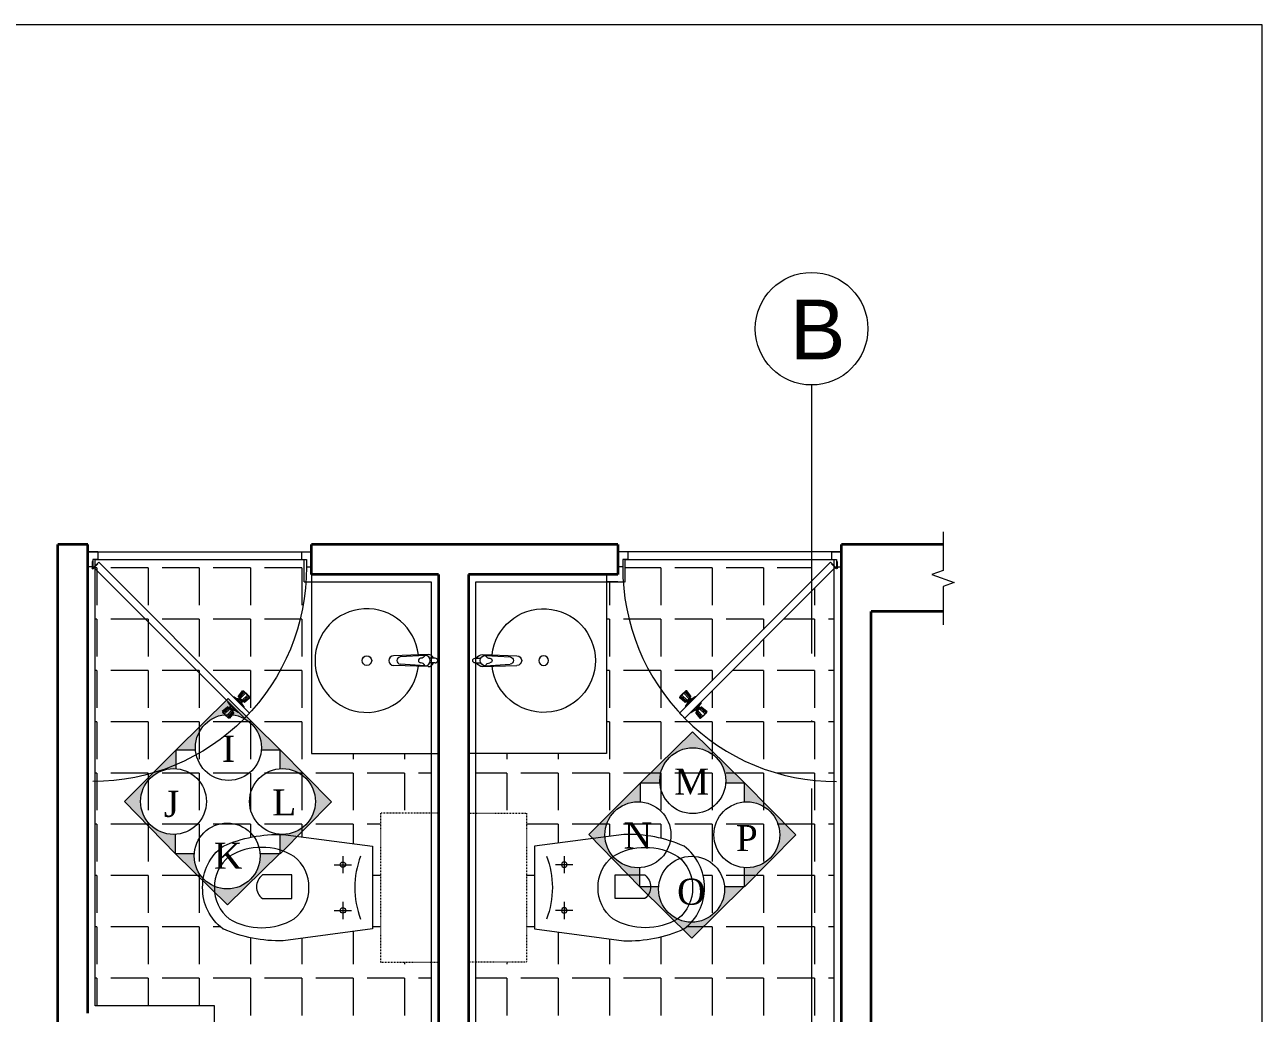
# Model space of a CAD drawing. Header units: inches. Extents: x 10755 to 33653, y -10992 to 10708.
# Drawn here: x 22458.9 to 22624.8, y 4562.9 to 4695.4 of the extents above; entities that cross this region are included whole.
import ezdxf

# ---------------------------------------------------------------- set-up
doc = ezdxf.new("R2010")
doc.units = ezdxf.units.IN
doc.header["$MEASUREMENT"] = 0
for name, pattern in [('ACAD_ISO10W100', [18, 12, -3, 0, -3]), ('HIDDEN', [0.375, 0.25, -0.125]), ('SA-WC-P$0$HIDDEN', [2.25, 1.5, -0.75])]:
    doc.linetypes.add(name, pattern=pattern)
for name, color, linetype, lineweight in [('12-Dim', 4, 'Continuous', 20), ('beam in plan', 241, 'HIDDEN', 20), ('centerline', 9, 'ACAD_ISO10W100', 5), ('Dimention', 4, 'Continuous', 15), ('door', 15, 'Continuous', 18), ('hatch', 33, 'Continuous', 5), ('L1 furnitures', 252, 'Continuous', 9), ('PUERTAS', 7, 'Continuous', 0), ('Text', 150, 'Continuous', 18), ('Text1', 3, 'Continuous', 18), ('tile', 93, 'Continuous', 0), ('wall', 1, 'Continuous', 35)]:
    doc.layers.add(name, color=color, linetype=linetype, lineweight=lineweight)
doc.layers.add('T-TEXT', color=230, linetype='Continuous')
doc.styles.add('ATTR', font='romans.shx', dxfattribs={"width": 0.8, "height": 0.7})
doc.styles.get("Standard").update_dxf_attribs({"font": 'arial.ttf'})
doc.styles.add('suren', font='times.ttf', dxfattribs={"height": 4})

# ---------------------------------------------------------------- blocks, each defined once
blk = doc.blocks.new('SA-WC-P')
for p, q in [((132.4043064325874, 53.13273096914491), (132.4043064325874, 117.3672690308638)), ((164.5215754633828, 85.25000000000436), (100.2870374016639, 85.25000000000436)), ((164.5215754633828, -85.24999999999564), (100.2870374016639, -85.24999999999564)), ((132.4043064325874, -117.3672690308551), (132.4043064325874, -53.13273096913618))]:
    blk.add_line(p, q)
at = {"linetype": 'SA-WC-P$0$HIDDEN', "ltscale": 0.1}
blk.add_lwpolyline([(-224.0430643259373, 277.7499999999564), (-224.0430643258093, -277.7500000000437), (-7.95674360157571, -277.7499999999956), (-7.95674360157571, 277.7500000000044)], close=True, dxfattribs=at)
blk.add_lwpolyline([(579.3293853949581, 153.6317980355336, -0.2410835072217569), (654.9043064325873, 4.365574568510059e-12, -0.2419531791787295), (578.8336623728218, -153.9999999999796, -0.1129078551783162), (355.1543064325874, -197.9999999999957), (22.40430643258735, -153.9999999999956), (22.40430643258735, 154.0000000000044), (355.1543064325874, 198.0000000000044, -0.112604900401911), (578.2747515924683, 154.2485862126778)], format="xyb")
for points in [[(556.3169523405668, -115.8325560539102, 0.234776975509102), (610.8969747650962, 2.03726813197136e-11, 0.234776975509102), (556.3169523405668, 115.832556053935, 0.2799462750730694), (313.4769971896255, 115.832556053935, 0.2347769755091021), (258.8969747650961, 2.03726813197136e-11, 0.2347769755091018), (313.4769971896255, -115.8325560539102, 0.279946275073026)], [(432.4374351678126, 40.99919975782977), (322.4374351678126, 40.99919975782977), (322.4374351678126, -47.00080024217024), (432.4374351678126, -47.00080024217024, 0.5)]]:
    blk.add_lwpolyline(points, format="xyb", close=True)
for centre in [(132.4043064325874, 85.25000000000436), (132.4043064325874, -85.24999999999564)]:
    blk.add_circle(centre, 10.11726903085946)
for centre, radius, start, end in [((576.0426350419468, 149.2218919008039), 5.5, 53.30244205355383, 66.05626274358353), ((-236.0237716292322, -0.06713794695679098), 324.4280850086504, 338.8039846298995, 21.22145209339365)]:
    blk.add_arc(centre, radius, start, end)
blk = doc.blocks.new('roundsinkwithtap')
for p, q in [((-10.00000000001455, 274.9104950567707), (-10.0000000000291, 251.6555781802163)), ((-1.164153218269348e-10, 284.9104950567707), (-1.455191522836685e-11, 284.9104950567707)), ((9.999999999883585, 274.9104950558394), (9.999999999869033, 251.6555781792849)), ((-25.00000000013097, 245.0000000009313), (-20.00000000001455, 102.5)), ((-21.60000000010768, 232.5098215332255), (-14.92699717335927, 129.7842831946909)), ((21.59999999996217, 232.5098215332255), (14.9269971732283, 129.7842831946909)), ((24.99999999985448, 245.0000000009313), (19.99999999998545, 102.5))]:
    blk.add_line(p, q)
for points in [[(-21.60000000010768, 232.5098215332255, -0.3144956011003948), (-9.286023362670676, 214.5098215332255, 0.3666647536483989)], [(21.59999999996217, 232.5098215332255, 0.3144956011000831), (9.286023362525157, 214.5098215341568, -0.3666647536480354)]]:
    blk.add_lwpolyline(points, format="xyb")
blk.add_circle((2.349188434891403e-06, -8.16247598361224), 20.00000000000082)
for centre, radius, start, end in [((-1.309672370553017e-10, 245.0000000009313), 25.00000000000103, 113.5781784811875, 180), ((-1.164153218269348e-10, 274.9104950567707), 10.00000000000041, 90, 180), ((-1.164153218269348e-10, 274.9104950567707), 10.00000000000041, 0, 90), ((-1.309672370553017e-10, 245.0000000009313), 25.00000000000103, 0, 66.42182151479794), ((2.349188434891403e-06, -8.16247598361224), 214.5109194034971, 96.31583251556997, 83.68416874220262), ((-1.309672370553017e-10, 232.5098215332255), 21.60000000000089, 0, 180), ((-1.309672370553017e-10, 214.5098215332255), 9.286023362588114, 180, 0), ((-1.455191522836685e-11, 102.5000000009313), 20.00000000000082, 180, 0), ((-1.455191522836685e-11, 131.2623750008643), 15.00000000000062, 185.6550719193304, 354.3449280575229)]:
    blk.add_arc(centre, radius, start, end)
blk = doc.blocks.new('2ft6in')
at = {"layer": 'PUERTAS', "color": 2}
for p, q in [((0.8382739571970887, 2.098696305183694), (21.02350648355787, 22.28325227598543)), ((21.70704303888488, 21.59971572085487), (1.474670060357312, 1.368019297719002)), ((18.32758337960695, 21.75791146312258), (18.31359909029561, 21.77189575222292)), ((21.70704303888488, 21.59971572085487), (21.02350648355787, 22.28325227598543)), ((21.18170222543995, 18.90379261710041), (21.19568651512964, 18.8898083279928)), ((0, 2.000000000181899), (0, 0)), ((0.5999999998311978, 2.000000000181899), (0, 2.000000000181899)), ((0.5999999998311978, 1.262818769129808), (0.5999999998311978, 2.036860984335362)), ((0.6666666669188999, 1.262818769129808), (0.6666666669188999, 2.007517386417021)), ((1.312399352464126, 1.530290005626739), (0.785817910276819, 2.05687144780677)), ((1.359539804601809, 1.577430457567971), (0.8122093053243589, 2.124760956830869)), ((29.33333333366318, 0.9999999998981366), (29.33333333366318, 2.000000000181899)), ((29.33333333366318, 2.000000000181899), (30, 2.000000000181899)), ((30, 0), (30, 2.000000000181899)), ((1.333333333255723, 0), (0, 0)), ((0.6666666669188999, 1.262818769129808), (0.5999999998311978, 1.262818769129808)), ((0.6666666669188999, 0.9999999998981366), (0.6666666669188999, 1.262818769129808)), ((1.333333333255723, 0.9999999998981366), (0.6666666669188999, 0.9999999998981366)), ((1.359539804601809, 1.577430457567971), (1.312399352464126, 1.530290005626739)), ((1.474670060357312, 1.368019297719002), (1.312399352464126, 1.530290005626739)), ((1.333333333255723, 0), (1.333333333255723, 0.9999999998981366)), ((28.6666666669189, 0), (28.6666666669189, 0.9999999998981366)), ((28.6666666669189, 0.9999999998981366), (29.33333333366318, 0.9999999998981366)), ((28.6666666669189, 0), (30, 0))]:
    blk.add_line(p, q, dxfattribs=at)
at = {"layer": 'PUERTAS', "color": 1}
for p, q in [((18.05706793055288, 21.43881062164292), (18.47604745192803, 21.85779014284344)), ((18.08398345616297, 21.51431153987505), (18.45175475583528, 21.88208283895074)), ((18.81952605492552, 22.2498541384266), (18.45175475583528, 21.88208283895074)), ((18.89502697312855, 22.27676966404397), (18.47604745192803, 21.85779014284344)), ((18.84381875142572, 22.2255614423193), (18.81952605492552, 22.2498541384266)), ((19.54162230074871, 21.59345231946645), (18.99403303416329, 22.27151480693283)), ((18.74038527513039, 20.79221529384813), (18.06232278764946, 21.33980456041172)), ((18.10827615225571, 21.49001884376776), (18.08398345616297, 21.51431153987505)), ((18.82941132228007, 20.79694045118958), (19.18315423303284, 21.15068336174591)), ((18.84300709806848, 20.21213006055768), (19.09842299038428, 20.59710713966342)), ((18.85021695366595, 20.1106393008813), (18.84300709806848, 20.11784915628232)), ((18.92072091935552, 20.88825004768296), (18.92580755980453, 20.88316340745951)), ((19.02008846387616, 20.88316340745951), (19.23538132561953, 21.09845626918104)), ((19.11873922674567, 20.79556995561143), (19.02561711976887, 20.88869206315576)), ((19.09842299038428, 20.59710713966342), (19.10394538153196, 20.60262953081838)), ((19.10495104116853, 20.69613959335402), (19.10806644175318, 20.69239276790177)), ((19.10907210176811, 20.78590283044468), (19.32850343314931, 21.00533416163671)), ((19.53689714398934, 21.50442627230223), (19.18315423303284, 21.15068336174591)), ((19.45067418774124, 21.31374913130276), (19.23538132561953, 21.09845626918104)), ((19.54793476435589, 21.22476549322892), (19.32850343314931, 21.00533416163671)), ((19.53826763897086, 21.2150983680549), (19.44514553202316, 21.30822047559923)), ((19.44558754729223, 21.41311667580885), (19.45067418774124, 21.40803003557812)), ((19.63769800122827, 21.22888655342831), (19.64144482687698, 21.22577115285094)), ((19.73673045492615, 21.23541460421256), (19.73120806377847, 21.22989221345051)), ((20.12170753403916, 21.49083049691399), (19.73673045492615, 21.23541460421256)), ((20.22319829370826, 21.48362064112007), (20.21598843831453, 21.49083049691399)), ((20.64855625573546, 20.12414400222769), (20.42912492435426, 19.90471267064277)), ((20.7375398935983, 20.02688342481997), (20.52224703188404, 19.81159056309843)), ((20.92821703481604, 20.11310638108989), (20.57447412385955, 19.75936347092647)), ((20.63888913037954, 20.11447687666805), (20.73201123770559, 20.02135476912372)), ((20.65267731592758, 20.21390723892546), (20.64956191534293, 20.21765406477061)), ((20.65920536671183, 20.31293969261606), (20.65368297597161, 20.3074173014611)), ((20.91462125940598, 20.69791677172179), (20.65920536671183, 20.31293969261606)), ((20.83690743811894, 20.02179678498942), (20.83182079769904, 20.02688342481997)), ((20.90741140380851, 20.79940753139817), (20.91462125940598, 20.79219767599716)), ((21.01724308179109, 20.11783153843135), (21.69530556924292, 19.57024227186776)), ((19.53443006318412, 19.42642619116668), (19.54163991918904, 19.41921633537277)), ((19.63592082326068, 19.41921633537277), (20.02089790257742, 19.67463222806691)), ((20.02089790257742, 19.67463222806691), (20.02642029314302, 19.68015461922914)), ((20.11993035566411, 19.68116027885117), (20.11618353001541, 19.68427567942854)), ((20.2096935925656, 19.68528133905056), (20.42912492435426, 19.90471267064277)), ((20.21600605675485, 19.3165945128203), (20.76359532293282, 18.63853202534665)), ((20.21936071792152, 19.69494846422458), (20.3124828254804, 19.60182635707315)), ((20.22073121351423, 19.40562055997725), (20.57447412385955, 19.75936347092647)), ((20.30695416976232, 19.59629770097672), (20.52224703188404, 19.81159056309843)), ((20.31204081018222, 19.49693015647063), (20.30695416976232, 19.50201679709426)), ((20.86260138376383, 18.63327716823551), (21.28158090513898, 19.05225668943604)), ((20.91380960587412, 18.68448538996017), (20.93810230217059, 18.66019269385288)), ((20.93810230217059, 18.66019269385288), (21.30587360166828, 19.02796399332874)), ((21.70056042636861, 19.47123621102946), (21.28158090513898, 19.05225668943604)), ((21.67364490072941, 19.39573529240442), (21.30587360166828, 19.02796399332874)), ((21.64935220463667, 19.42002798851172), (21.67364490072941, 19.39573529240442))]:
    blk.add_line(p, q, dxfattribs=at)
at = {"layer": 'PUERTAS', "color": 8}
for p, q in [((18.95041897482588, 20.9179481033425), (18.19801871967502, 21.57976141037943)), ((18.43777046614559, 21.89606712845125), (18.31359909029561, 21.77189575222292)), ((19.0660623946751, 21.03359152357734), (18.33844149246579, 21.72018418336665)), ((18.43777046614559, 21.89606712845125), (18.56194184237393, 22.02023850428668)), ((18.57592613148154, 22.00625421517907), (18.56194184237393, 22.02023850428668)), ((19.29730264257523, 21.26483177109185), (18.61365341179771, 21.99539610272041)), ((19.41588949144352, 21.38341861975641), (18.75407618461759, 22.13581887570763)), ((19.50817554377136, 21.47570467208425), (18.87634177459404, 22.25808446550218)), ((19.55196348542813, 21.52759258737933), (18.93182624061592, 22.29548894418986)), ((18.80624500781414, 20.78187410917599), (18.03834865038516, 21.40201135437383)), ((18.85813292232342, 20.82566205140756), (18.07575312908739, 21.45749582019198)), ((18.91121209459379, 20.26706500189903), (19.18727567314636, 20.69444247522188)), ((19.12583870976232, 20.80266943824245), (19.03271660240716, 20.89579154578678)), ((19.14612290635705, 20.82295363524463), (19.05300079882727, 20.91607574239606)), ((19.08903644920792, 20.44488935670233), (19.25078554687207, 20.75795234915131)), ((19.18871973335627, 20.86555046243302), (19.09559762579738, 20.95867256918427)), ((19.25464351239498, 20.93147424128256), (19.16152140483609, 21.02459634843399)), ((19.2765418641211, 20.63239477142633), (19.32034397334792, 20.82751077561261)), ((19.40236335369991, 21.07919408239104), (19.30924124617013, 21.17231618993537)), ((19.46828713273862, 21.14511786163348), (19.37516502520884, 21.23823996877763)), ((19.4262437542493, 20.78209666175826), (19.39595102271414, 20.90311782478966)), ((19.51088395994157, 21.18771468842169), (19.41776185238268, 21.28083679596602)), ((19.55174093283131, 20.90759384033299), (19.43071977020008, 20.93788657187542)), ((19.53116815633257, 21.20799888542388), (19.43804604880279, 21.30112099296821)), ((19.70144282295951, 21.05729573066492), (19.50632681898423, 21.01349362144538)), ((19.88894823807641, 21.24480114538892), (19.57588524543098, 21.08305204751377)), ((20.06677259269054, 21.42262550058513), (19.63939511936042, 21.14656192144321)), ((20.20588742467226, 20.00245299194648), (20.32690858730348, 19.97216026040405)), ((20.33138460264308, 20.12795017052122), (20.36167733478942, 20.00692900748982)), ((20.48108649297501, 20.27765206085314), (20.43728438415565, 20.08253605666687)), ((20.50298484507948, 19.97857259099692), (20.59610695205629, 19.88545048385276)), ((20.66859190788819, 20.46515747557714), (20.50684281042777, 20.15209448312817)), ((20.5689086241473, 20.04449636984646), (20.662030731095, 19.9513742630952)), ((20.84641626288067, 20.64298183038045), (20.57035268394975, 20.2156043570576)), ((20.61150545114651, 20.08709319703485), (20.70462755809422, 19.99397108988342)), ((20.63178964753752, 20.10737739403703), (20.7249117550964, 20.0142552864927)), ((20.8072093820665, 19.99209872893698), (21.55960963782854, 19.33028542230022)), ((20.89949543459807, 20.08438478087191), (21.68187522780499, 19.4525510124804)), ((20.9513833494857, 20.12817272310349), (21.71927970688557, 19.50803547829855)), ((19.69085576440557, 19.48742133169435), (20.11823323773569, 19.76348491083627)), ((19.86868011939805, 19.66524568689056), (20.1817431114614, 19.8269947847657)), ((20.05618553434033, 19.85275110161456), (20.25130153793725, 19.896553211227)), ((20.20566487207543, 19.38245424490015), (20.82580211688764, 18.61455788808962)), ((20.22646020114189, 19.7020479476414), (20.31958230808959, 19.60892584009707)), ((20.246744397562, 19.72233214385778), (20.33986650509178, 19.62921003631345)), ((20.2494528137322, 19.43434216019523), (20.88128658229834, 18.65196236678457)), ((20.28934122473584, 19.764928970646), (20.38246333209099, 19.67180686350184)), ((20.34173886606004, 19.52662821252306), (21.00355217288597, 18.77422795696475)), ((20.35526500380365, 19.83085275028134), (20.4483871111297, 19.73773064273701)), ((20.45738228588016, 19.64227163235773), (21.14397494550212, 18.91465072956635)), ((20.68862253378029, 19.87351188027242), (21.41918686503777, 19.18986264891282)), ((21.31985789077589, 19.01397970382823), (21.19568651512964, 18.8898083279928)), ((21.31985789077589, 19.01397970382823), (21.44402926700423, 19.13815108005656)), ((21.43004497748916, 19.15213536915689), (21.44402926700423, 19.13815108005656)), ((0, 0), (30, 0))]:
    blk.add_line(p, q, dxfattribs=at)
at = {"layer": 'PUERTAS', "color": 2}
for radius in [0.1293466780470952, 0.06268001137998874]:
    blk.add_circle((0.683333333407063, 2.135785798513098), radius, dxfattribs=at)
at = {"layer": 'PUERTAS', "color": 8}
blk.add_arc((0.683333333407063, 2.135785798513098), 28.65032177470216, 359.7284504388661, 90.03333050544015, dxfattribs=at)
at = {"layer": 'PUERTAS', "color": 1}
for centre, start, end in [((18.94216742526623, 22.22962921210274), 38.92362674490477, 135.0000000005896), ((19.48975669185165, 21.55156672463636), 315.0000000005895, 38.92362674490477), ((18.78227087014238, 20.84408090313809), 231.0763732541847, 315.0000000005895), ((18.89014755020617, 20.16498960861645), 135.0000000005896, 224.9999999994105), ((18.97294801173848, 20.93030385939346), 224.9999999994105, 315.0000000005895), ((19.15621255390579, 20.73876237810327), 135.0000000005896, 219.7427545827537), ((19.05680492939427, 20.64976998315251), 315.0000000005895, 39.74275458275378), ((19.40353373560356, 21.36088958324399), 315.0000000005895, 44.99999999941044), ((19.59507521649357, 21.17762504128768), 50.2572454163386, 135.0000000005896), ((19.68406761164078, 21.27703266578465), 230.2572454163386, 315.0000000005895), ((20.16884798617684, 21.44369004496548), 44.99999999941044, 135.0000000005896), ((20.70082342810929, 20.26027684951987), 135.0000000005896, 219.7427545827537), ((20.60141580359777, 20.1712844541762), 315.0000000005895, 39.74275458275378), ((20.78468034556136, 19.97974297288602), 44.99999999941044, 135.0000000005896), ((20.86748080726829, 20.74505722366303), 315.0000000005895, 44.99999999941044), ((20.97535748675, 20.06596592914138), 51.07637325418466, 135.0000000005896), ((19.58878037132672, 19.466356787314), 224.9999999994105, 315.0000000005895), ((20.0735607452807, 19.63301416728791), 50.2572454163386, 135.0000000005896), ((20.16255314042792, 19.73242179099179), 230.2572454163386, 315.0000000005895), ((20.26787166565191, 19.35848010764312), 135.0000000005896, 218.9236267449048), ((20.35409462172538, 19.54915724903549), 135.0000000005896, 224.9999999994105), ((20.81546093162615, 18.68041762017674), 218.9236267449048, 315.0000000005895), ((21.65341997423093, 19.5183766629707), 315.0000000005895, 51.07637325418466)]:
    blk.add_arc(centre, 0.06666666666710647, start, end, dxfattribs=at)
blk = doc.blocks.new('*U1940')
at = {"color": 3}
blk.add_blockref('2ft6in', (0, 0), dxfattribs=at)
blk = doc.blocks.new('A$C73A77BFC')
at = {"layer": 'hatch'}
h = blk.add_hatch(dxfattribs=at)
h.set_pattern_fill('ANGLE', color=256, scale=25, angle=180)
h.set_pattern_definition([(180, (-6571.457092598255, -5896.17185522808), (-8.419446744138054e-16, -6.875000000000001), [5, -1.875]), (270, (-6571.457092598255, -5896.17185522808), (6.875000000000001, -1.262917011620708e-15), [5, -1.875])])
h.paths.add_polyline_path([(2087.925607994193, 1024.137324997235), (2094.705571128579, 1024.137324997237), (2094.705571128579, 1032.138372511328), (2078.659052977135, 1032.139135241196), (2078.659052977191, 1055.13932741274), (2077.932110430977, 1055.13932741274, -0.3920948178810442), (2049.65905297722, 1028.353176863548), (2049.659052977222, 998.2873475541464), (2065.659052977222, 998.2873475541546), (2065.659052977222, 982.7873475541419), (2094.705571128579, 982.7873475541419), (2094.705571128579, 1004.139325001246), (2087.925607994193, 1004.139325001244)])
h.paths.add_polyline_path([(2064.062610178455, 1014.13832499924, -0.2419531791787253), (2066.801153366272, 1019.682324998127, -0.112907855178317), (2074.853610185015, 1021.26632499781), (2086.832610192298, 1019.682324998128), (2086.832610192298, 1008.594325000351), (2074.853610185015, 1007.010325000669, -0.1129078551786319), (2066.801153366252, 1008.594325000365, -0.2419531791780619)], flags=16)
h.paths.add_polyline_path([(2065.646874119448, 1014.138324999239, -0.2347769755091033), (2067.611754927926, 1018.308297016344, -0.2799462750730263), (2076.353993318675, 1018.308297016344, -0.2347769755091048), (2078.318874127152, 1014.138324999239, -0.2347769755090973), (2076.353993318675, 1009.968352982134, -0.2799462750730701), (2067.611754927926, 1009.968352982134, -0.2347769755091008)], flags=0)
h.paths.add_polyline_path([(2072.071417548856, 1015.830353807619), (2076.031417551263, 1015.830353807619), (2076.031417551263, 1012.662353808254), (2072.071417548856, 1012.662353808254, -0.5)], flags=0)
h.paths.add_polyline_path([(2082.508388504557, 1011.069324999855, -1), (2083.236831875223, 1011.069324999855, -1)], flags=0)
h.paths.add_polyline_path([(2082.508388504557, 1017.207324998624, -1), (2083.236831875223, 1017.207324998624, -1)], flags=0)
h.paths.add_polyline_path([(2145.705586487726, 1028.546767683959, -0.3618882068821088), (2120.455772750445, 1055.139327412749), (2118.228830204227, 1055.139327412727), (2118.228830204171, 1032.139205434269), (2100.70557112855, 1032.138372511328), (2100.70557112855, 1024.13732500532), (2107.485534262965, 1024.137325005318), (2107.485534262965, 1004.139324993161), (2100.70557112855, 1004.139324993163), (2100.70557112855, 982.7874956996438), (2136.701562253957, 982.7928279488697), (2136.707176393456, 986.2873475541437), (2145.705586487724, 986.2873475541419)])
h.paths.add_polyline_path([(2108.578532064861, 1008.594324995869), (2108.578532064861, 1019.68232500261), (2120.557532072144, 1021.266325003573, -0.112907855178318), (2128.609988890887, 1019.682325002609, -0.2419531791788242), (2131.348532078704, 1014.138324999237, -0.2419531791785381), (2128.609988890887, 1008.59432499587, -0.1129078551783527), (2120.557532072144, 1007.010324994906)], flags=16)
h.paths.add_polyline_path([(2119.057148938484, 1009.968352978763, -0.2347769755091308), (2117.092268130007, 1014.13832499924, -0.2347769755090882), (2119.057148938484, 1018.308297019716, -0.2799462750730087), (2127.799387329233, 1018.308297019716, -0.234776975509167), (2129.764268137711, 1014.138324999238, -0.2347769755090612), (2127.799387329233, 1009.968352978763, -0.2799462750730616)], flags=0)
h.paths.add_polyline_path([(2112.174310381935, 1011.069324997374, -1), (2112.902753752602, 1011.069324997374, -1)], flags=0)
h.paths.add_polyline_path([(2119.379724705896, 1012.662353807061), (2119.379724705896, 1015.830353808987), (2123.339724708303, 1015.830353808987, -0.5), (2123.339724708303, 1012.662353807061)], flags=0)
h.paths.add_polyline_path([(2112.174310381935, 1017.207325001105, -1), (2112.902753752602, 1017.207325001105, -1)], flags=0)
h.paths.add_polyline_path([(2145.705586487727, 1055.221026623021), (2128.021787165442, 1037.537818633735, 0.1786302213584199), (2145.705586487726, 1028.546767683959)])
h.paths.add_polyline_path([(2130.366845551822, 1038.098718973539), (2130.353165057015, 1038.153373318281), (2130.253751432572, 1038.131055690065), (2130.326466850491, 1038.058340272136)], flags=16)
h.paths.add_polyline_path([(2130.493448878608, 1038.039078085309), (2130.535964180328, 1038.144282624981), (2130.474186691663, 1038.206060113375), (2130.400326771078, 1038.132200192853), (2130.337384809025, 1037.973305837309), (2130.381033050005, 1037.926662256707)], flags=16)
h.paths.add_polyline_path([(2130.633232578524, 1038.178861785211), (2130.609025538504, 1038.154654745194), (2130.662767809488, 1038.103942830972), (2130.685459671358, 1038.12663469283)], flags=16)
h.paths.add_polyline_path([(2130.181924710641, 1037.913821112548, -0.3939499269008058), (2130.091132202582, 1037.908647801028), (2130.087385380812, 1037.911763198323, 0.3875871258742721), (2129.997622140507, 1037.907642140784, 1.37508742790385), (2130.180895439813, 1037.912768861123, 1.225321144940892), (2129.992740207188, 1037.928512580381), (2130.194269537229, 1038.058690026842), (2130.405892271619, 1037.847067293327), (2130.312940712847, 1037.75411573466), (2130.348196260837, 1037.714034516805, -1.949436152756278)], flags=16)
h.paths.add_polyline_path([(2131.40124682452, 1037.379622891466), (2131.415231113931, 1037.365638602267), (2131.291059738081, 1037.241467226038), (2131.166888361853, 1037.117295850203), (2130.82258131904, 1036.810373779198), (2130.176866718799, 1037.60994176711), (2130.220654660456, 1037.661829682405), (2130.852488429637, 1036.879449888984), (2131.252782752299, 1037.279744211646), (2131.530811484727, 1037.557772943957), (2130.725181368562, 1038.266407381248, -0.2978459590824831), (2130.797767787428, 1038.259096103943), (2130.909184744452, 1038.238248519558, -0.6057707543575572), (2130.922585196735, 1038.355660245054), (2131.7273625791, 1037.705738645518)], flags=16)
h.paths.add_polyline_path([(2130.62488482285, 1038.440623919162), (2130.6758294054, 1038.221458612094), (2130.491555661736, 1038.405732355008), (2130.612796872161, 1038.518365690941, 0.3264827777195554)], flags=16)
h.paths.add_polyline_path([(2130.528764266266, 1038.423291110589), (2130.60908910893, 1038.342966267436, 1.485088528862841), (2130.507569939888, 1038.413374709408), (2130.408486230879, 1038.310023578877), (2130.507569939888, 1038.413374709408, -0.6224726111707977), (2130.623879161349, 1038.441394762918), (2130.576930884041, 1038.497858453052)], flags=16)
h.paths.add_polyline_path([(2145.705586487727, 1053.853975041759), (2145.705586487727, 1055.221026623021), (2145.705586487727, 1058.137534354591), (2120.728830204229, 1058.137534354591), (2120.728830204229, 1055.139327412751), (2120.455772750445, 1055.139327412749, 0.1721307368567462), (2128.021787167936, 1037.537818631041), (2128.705323720669, 1036.854282078504)])
h.paths.add_polyline_path([(2129.333186498598, 1039.266302902543), (2129.346866993748, 1039.211648557532), (2129.446280618418, 1039.233966186043), (2129.373565200362, 1039.30668160427)], flags=16)
h.paths.add_polyline_path([(2129.206583172343, 1039.325943791391), (2129.164067870779, 1039.220739251973), (2129.225845359368, 1039.158961763273), (2129.299705279873, 1039.232821683847), (2129.364571687038, 1039.396574220737), (2129.322159832313, 1039.441520451362)], flags=16)
h.paths.add_polyline_path([(2129.066799472741, 1039.186160091785), (2129.094167343603, 1039.213527962647), (2129.040207670612, 1039.264022474063), (2129.014572380454, 1039.238387183963)], flags=16)
h.paths.add_polyline_path([(2129.518107340844, 1039.451200764101, -0.393949927207666), (2129.60889984895, 1039.456374075672), (2129.612646670916, 1039.453258677421, 0.3875871247760924), (2129.702409911026, 1039.457379735123, 1.375087427737529), (2129.51913661172, 1039.452253015576, 1.225321150040227), (2129.707291844155, 1039.43650929631), (2129.505762513825, 1039.306331849661), (2129.294139779786, 1039.51795458322), (2129.387091338263, 1039.610906141857), (2129.351835790143, 1039.650987359841, -1.949436155163961)], flags=16)
h.paths.add_polyline_path([(2128.84754362192, 1040.485571987718), (2128.447249299088, 1040.085277665054), (2128.169220566435, 1039.807248932158), (2128.974850682895, 1039.098614495609, -0.297845960401667), (2128.902264263741, 1039.105925772745), (2128.790847307104, 1039.126773357146, -0.6057707559042694), (2128.777446854552, 1039.009361631539), (2127.972669472141, 1039.659283230724), (2128.298785226736, 1039.985398985334), (2128.284800937223, 1039.999383274433), (2128.408972313451, 1040.123554650661), (2128.533143689097, 1040.247726026497), (2128.87745073214, 1040.55464809722), (2129.523165332152, 1039.755080109589), (2129.479377390495, 1039.703192194294)], flags=16)
h.paths.add_polyline_path([(2129.075147228252, 1038.924397956994), (2128.959007554162, 1039.208758356719), (2129.208476389165, 1038.959289521171), (2129.087235178804, 1038.846656185397, 0.3264827766912505)], flags=16)
h.paths.add_polyline_path([(2129.076152887405, 1038.923627116425), (2129.123101167643, 1038.867163424229), (2129.176840131706, 1038.950357385449), (2129.100123057404, 1039.027074459739, 0.4962818356047075)], flags=0)
h.paths.add_polyline_path([(2148.705571128523, 1056.853859131011), (2145.705586487727, 1053.853975041759), (2145.705586487726, 1028.54676768396, 0.02624995582034187), (2148.705571128523, 1028.353443400459)])
h.paths.add_polyline_path([(2148.705571128523, 1028.353443400459, -0.02624995582034175), (2145.705586487726, 1028.54676768396), (2145.705586487724, 986.2873475541419), (2148.705571128521, 986.2873475541419)])
h.paths.add_polyline_path([(2077.932110430977, 1055.13932741274), (2077.659052977222, 1055.13932741274), (2077.659052977222, 1058.137534354591), (2049.65905297722, 1058.137534354591), (2049.65905297722, 1057.294844996429), (2049.971452329659, 1057.607244348863), (2050.018592781797, 1057.560103896922), (2049.65905297722, 1057.200564092355), (2049.65905297722, 1056.877117427106), (2069.682559460753, 1036.854282078504), (2070.366096013491, 1037.537818631045, 0.1721307368566113)])
h.paths.add_polyline_path([(2069.121659120812, 1039.199340464554), (2069.067004776372, 1039.185659969773), (2069.089322404339, 1039.086246345427), (2069.162037822121, 1039.15896176334)], flags=16)
h.paths.add_polyline_path([(2069.065723349109, 1039.441520451362), (2069.116435262886, 1039.495262721932), (2069.093743401636, 1039.51795458322), (2069.041516309384, 1039.465727491086)], flags=16)
h.paths.add_polyline_path([(2069.840755202631, 1040.233741737386), (2069.854739492324, 1040.247726026497), (2069.978910867971, 1040.123554650661), (2070.117786627794, 1039.984678890838), (2070.10333842388, 1039.971158516139), (2070.415213709281, 1039.659283230724), (2069.605955210765, 1039.005742774687), (2069.49596041551, 1039.115737569696), (2069.443733320111, 1039.06351048035), (2069.391064214999, 1039.116179585464), (2069.297942107476, 1039.023057477724), (2069.396592870655, 1039.110650929547, 0.8032311879502333), (2069.506343577254, 1039.18069117366), (2070.218662614987, 1039.807248932158), (2070.078239841952, 1039.947671705315), (2069.347675510809, 1039.264022474063), (2069.466262359434, 1039.145435625705), (2069.506343577254, 1039.18069117366, -1.949436154358665), (2069.306556981397, 1039.014419623268, -0.3939499200841488), (2069.311730294017, 1038.923627116425), (2069.308614893283, 1038.919880290307, 0.3875871096613726), (2069.312735953225, 1038.830117052891, 1.375087429365786), (2069.307609232872, 1039.013390352392, 1.22532114799922), (2069.291865513878, 1038.825235119576), (2069.161688066988, 1039.026764450429), (2069.227961600982, 1039.093037984284), (2069.054696682835, 1039.266302902591), (2069.041016187673, 1039.211648557532), (2068.807003384436, 1039.340064853101, -0.6224726196331306), (2068.778983332471, 1039.456374075672), (2068.722519644902, 1039.409425794263), (2068.797086983426, 1039.361259178931), (2068.779754174451, 1039.457379735019, -0.2758306076499619), (2068.713476477486, 1039.440659320479), (2068.679950879772, 1039.462902126423), (2068.685473267849, 1039.457379737669, 0.4142135775537079), (2068.779754174451, 1039.457379735019), (2068.913964968231, 1039.51219467412), (2068.976982072249, 1039.735023596088, -0.5634059712211702), (2068.864717849161, 1039.755080109454), (2069.514639448531, 1040.559857491467)], flags=16)
h.paths.add_polyline_path([(2069.422648299971, 1040.499002329247), (2068.87505903395, 1039.820939841669), (2068.908505790927, 1039.703192194294), (2069.536720702577, 1040.481090871522, 0.5773502701105315)], flags=16)
h.paths.add_polyline_path([(2069.079809014316, 1039.589213850219), (2068.905797374757, 1039.415202210632), (2068.966007147077, 1039.541236653138, -1.486487073851622)], flags=16)
h.paths.add_polyline_path([(2070.354358546379, 1039.567292082683), (2069.676296058904, 1039.019702816517, -0.5773502698248975), (2069.568550731616, 1039.061227240603), (2070.246613219124, 1039.608816506594, 0.5773502688853128)], flags=16)
h.paths.add_polyline_path([(2049.65905297722, 1056.877117427106), (2049.65905297722, 1028.353176863548, 0.1972763687358533), (2069.697347568641, 1036.839494466274), (2068.390260250882, 1037.907642930802, 1), (2068.295980136783, 1037.813361236599), (2068.121760236312, 1037.49941860215), (2068.211016462732, 1037.609941767246, -0.2679491925823233), (2068.200675277882, 1037.5440820349), (2067.606504949883, 1036.808339690887), (2067.50287172861, 1036.911972912159), (2067.47857903212, 1036.887680216063), (2067.234979108902, 1037.131280139536), (2067.220994819569, 1037.117295850203), (2067.09682344334, 1037.241467226038), (2066.816342892775, 1037.521947777458), (2066.831222940384, 1037.535036307731), (2066.636817202772, 1037.729442045027), (2067.446075701206, 1038.382982501545), (2067.579773896285, 1038.249284306541), (2067.632000990077, 1038.301511398018), (2067.684670096865, 1038.248842291236), (2067.859118915156, 1038.423291110589), (2067.547376762668, 1038.905903029759, -0.6583297389004921), (2067.502060075964, 1039.019685198595), (2067.509571791856, 1039.027196914608)])
h.paths.add_polyline_path([(2067.768125079021, 1038.351631524308, 1.375087426420174), (2067.762998358668, 1038.534904823416, 1.375087426420174)], flags=16)
at = {"layer": 'Text1'}
h = blk.add_hatch(color=256, dxfattribs=at)
edge = h.paths.add_edge_path()
edge.add_line((2067.489356588283, 1039.495896033802), (2064.068223743421, 1036.12536896833))
edge.add_line((2064.068223743419, 1036.12536896833), (2064.320373077624, 1035.977143627796))
edge.add_arc((2067.518470166902, 1032.929509971481), 4.417679922259773, 44.1214340012196, 136.3800230707325, ccw=False)
edge.add_line((2070.689771987883, 1036.005016540449), (2070.910489433165, 1036.125368968323))
edge.add_line((2070.910489433165, 1036.125368968324), (2067.489356588281, 1039.495896033804))
edge = h.paths.add_edge_path()
edge.add_line((2064.320373077626, 1035.977143627794), (2064.068223743421, 1036.12536896833))
edge.add_line((2064.068223743419, 1036.12536896833), (2062.431286895722, 1034.51264587342))
edge.add_line((2062.431286895722, 1034.512645873418), (2062.431286895728, 1032.625355736806))
edge.add_line((2062.431286895728, 1032.625355736806), (2063.11051507081, 1032.625355736808))
edge.add_arc((2067.48935658833, 1033.215065065157), 4.418371886509595, 179.9999999964946, 187.6700158156824, ccw=False)
edge.add_arc((2067.807871355582, 1032.736010453586), 4.761049095704188, 137.0969164270172, 174.2251520423827, ccw=False)
h.paths.add_polyline_path([(2062.431286895722, 1034.512645873418), (2060.515660600875, 1032.625355736815), (2062.431286895728, 1032.625355736806)])
edge = h.paths.add_edge_path()
edge.add_line((2072.27378689575, 1034.782237554179), (2070.910489433167, 1036.125368968324))
edge.add_line((2070.910489433165, 1036.125368968324), (2070.689771987883, 1036.005016540451))
edge.add_arc((2067.649229971559, 1033.016838586252), 4.263109573891363, 2.6651056167368097, 44.50235467439478, ccw=False)
edge.add_arc((2067.489356588279, 1033.215065065128), 4.418371886503929, -7.670015815315708, 3.881723387166858e-09, ccw=False)
edge.add_line((2071.868198105796, 1032.62535573681), (2072.273786895756, 1032.625355736812))
edge.add_line((2072.273786895756, 1032.625355736808), (2072.273786895748, 1034.782237554177))
h.paths.add_polyline_path([(2072.273786895748, 1034.782237554194), (2072.273786895756, 1032.625355736808), (2074.463052575731, 1032.625355736815)])
h = blk.add_hatch(color=256, dxfattribs=at)
edge = h.paths.add_edge_path()
edge.add_line((2129.754330121403, 1035.038287972733), (2126.333197276541, 1031.667760907261))
edge.add_line((2126.333197276539, 1031.667760907261), (2126.585346610744, 1031.519535566727))
edge.add_arc((2129.783443700022, 1028.471901910412), 4.417679922259773, 44.1214340012196, 136.3800230707325, ccw=False)
edge.add_line((2132.954745521005, 1031.54740847938), (2133.175462966286, 1031.667760907254))
edge.add_line((2133.175462966285, 1031.667760907256), (2129.754330121401, 1035.038287972735))
edge = h.paths.add_edge_path()
edge.add_line((2126.585346610746, 1031.519535566726), (2126.333197276541, 1031.667760907261))
edge.add_line((2126.333197276539, 1031.667760907261), (2124.696260428842, 1030.055037812352))
edge.add_line((2124.696260428842, 1030.05503781235), (2124.696260428847, 1028.167747675738))
edge.add_line((2124.696260428847, 1028.167747675738), (2125.37548860393, 1028.16774767574))
edge.add_arc((2129.75433012145, 1028.757457004089), 4.418371886509595, 179.9999999964946, 187.6700158156824, ccw=False)
edge.add_arc((2130.072844888702, 1028.278402392518), 4.761049095704188, 137.0969164270172, 174.2251520423827, ccw=False)
h.paths.add_polyline_path([(2124.696260428842, 1030.05503781235), (2122.780634133997, 1028.167747675747), (2124.696260428847, 1028.167747675738)])
edge = h.paths.add_edge_path()
edge.add_line((2134.53876042887, 1030.32462949311), (2133.175462966286, 1031.667760907256))
edge.add_line((2133.175462966285, 1031.667760907256), (2132.954745521003, 1031.547408479382))
edge.add_arc((2129.914203504679, 1028.559230525183), 4.263109573891363, 2.6651056167368097, 44.50235467439478, ccw=False)
edge.add_arc((2129.754330121399, 1028.75745700406), 4.418371886503929, -7.670015815315708, 3.881723387166858e-09, ccw=False)
edge.add_line((2134.133171638916, 1028.167747675741), (2134.538760428875, 1028.167747675743))
edge.add_line((2134.538760428875, 1028.16774767574), (2134.538760428868, 1030.324629493109))
h.paths.add_polyline_path([(2134.53876042887, 1030.324629493125), (2134.538760428875, 1028.16774767574), (2136.728026108851, 1028.167747675747)])
h = blk.add_hatch(color=256, dxfattribs=at)
edge = h.paths.add_edge_path()
edge.add_line((2053.592907236731, 1025.703488535178), (2056.937629435268, 1022.257122905142))
edge.add_line((2056.937629435268, 1022.257122905145), (2057.087745483475, 1022.508151211096))
edge.add_arc((2060.159326666637, 1025.683255135499), 4.417679922259793, 133.6908542163585, 225.9494432858754, ccw=False)
edge.add_line((2057.10773916269, 1028.877579727848), (2056.989048816999, 1029.099195384754))
edge.add_line((2056.989048816997, 1029.099195384754), (2053.592907236731, 1025.703488535178))
edge = h.paths.add_edge_path()
edge.add_line((2057.087745483475, 1022.508151211093), (2056.937629435268, 1022.257122905144))
edge.add_line((2056.937629435268, 1022.257122905145), (2058.538005468708, 1020.608112724522))
edge.add_line((2058.538005468708, 1020.608112724519), (2060.425242312509, 1020.593929806709))
edge.add_line((2060.425242312507, 1020.593929806711), (2060.430346687926, 1021.273138801923))
edge.add_arc((2060.144606544909, 1022.746614423005), 1.500925659469084, 258.4119243801437, 280.974724812427, ccw=False)
edge.add_arc((2060.160181123356, 1025.682930110611), 4.41804049574371, 225.9385482622543, 265.884488789506, ccw=False)
h.paths.add_polyline_path([(2058.538005468708, 1020.608112724519), (2060.410846449467, 1018.678357604819), (2060.425242312507, 1020.593929806711)])
edge = h.paths.add_edge_path()
edge.add_line((2058.34238743577, 1030.4523607664), (2056.989048816997, 1029.099195384754))
edge.add_line((2056.989048816997, 1029.099195384754), (2057.10773916269, 1028.877579727848))
edge.add_arc((2060.071856287184, 1025.817302689785), 4.260432592757425, 92.2207643545214, 134.0855363668895, ccw=False)
edge.add_arc((2059.873560848921, 1025.656288315285), 4.418371886503929, 81.8994043998232, 89.56942021902051, ccw=False)
edge.add_line((2060.496160362432, 1030.030574539712), (2060.499208347668, 1030.436151876759))
edge.add_line((2060.499208347668, 1030.436151876761), (2058.342387435772, 1030.4523607664))
h.paths.add_polyline_path([(2058.342387435756, 1030.4523607664), (2060.499208347668, 1030.436151876761), (2060.515660600875, 1032.625355736815)])
h = blk.add_hatch(color=256, dxfattribs=at)
edge = h.paths.add_edge_path()
edge.add_line((2081.333592872717, 1025.651659749364), (2077.963065807246, 1022.230526904502))
edge.add_line((2077.963065807246, 1022.230526904504), (2077.81484046671, 1022.48267623871))
edge.add_arc((2074.770447565812, 1025.680759146225), 4.415434567330691, 313.5896605048187, 405.9088824232254)
edge.add_line((2077.842713379365, 1028.852075148966), (2077.963065807238, 1029.072792594247))
edge.add_line((2077.963065807238, 1029.072792594247), (2081.333592872717, 1025.651659749364))
edge = h.paths.add_edge_path()
edge.add_line((2077.81484046671, 1022.482676238708), (2077.963065807246, 1022.230526904504))
edge.add_line((2077.963065807246, 1022.230526904504), (2076.350342712334, 1020.593590056807))
edge.add_line((2076.350342712334, 1020.593590056805), (2074.463052575722, 1020.59359005681))
edge.add_line((2074.463052575722, 1020.593590056812), (2074.463052575724, 1021.272818231894))
edge.add_arc((2075.052761904073, 1025.651659749415), 4.418371886509595, 262.3299841843175, 270.0000000035052)
edge.add_arc((2074.573707292502, 1025.970174516665), 4.761049095704188, 275.7748479576172, 312.9030835729827)
h.paths.add_polyline_path([(2076.350342712334, 1020.593590056805), (2074.463052575731, 1018.677963761959), (2074.463052575722, 1020.593590056812)])
edge = h.paths.add_edge_path()
edge.add_line((2076.619934393095, 1030.436090056833), (2077.963065807238, 1029.072792594247))
edge.add_line((2077.963065807238, 1029.072792594247), (2077.842713379365, 1028.852075148966))
edge.add_arc((2074.854535425164, 1025.811533132642), 4.263109573891207, 45.49764532560284, 87.3348943832628)
edge.add_arc((2075.052761904042, 1025.651659749362), 4.418371886503929, 89.99999999611813, 97.67001581531547)
edge.add_line((2074.463052575724, 1030.03050126688), (2074.463052575726, 1030.43609005684))
edge.add_line((2074.463052575724, 1030.43609005684), (2076.619934393093, 1030.436090056833))
h.paths.add_polyline_path([(2076.619934393109, 1030.436090056833), (2074.463052575724, 1030.43609005684), (2074.463052575731, 1032.625355736815)])
h = blk.add_hatch(color=256, dxfattribs=at)
edge = h.paths.add_edge_path()
edge.add_line((2115.85788076985, 1021.245880474109), (2119.202602968388, 1017.799514844073))
edge.add_line((2119.202602968388, 1017.799514844077), (2119.352719016595, 1018.050543150028))
edge.add_arc((2122.424300199757, 1021.225647074431), 4.417679922259793, 133.6908542163585, 225.9494432858754, ccw=False)
edge.add_line((2119.372712695809, 1024.419971666779), (2119.254022350116, 1024.641587323686))
edge.add_line((2119.254022350116, 1024.641587323686), (2115.85788076985, 1021.245880474109))
edge = h.paths.add_edge_path()
edge.add_line((2119.352719016595, 1018.050543150024), (2119.202602968388, 1017.799514844075))
edge.add_line((2119.202602968388, 1017.799514844077), (2120.802979001828, 1016.150504663454))
edge.add_line((2120.802979001828, 1016.15050466345), (2122.690215845629, 1016.13632174564))
edge.add_line((2122.690215845629, 1016.136321745642), (2122.695320221048, 1016.815530740854))
edge.add_arc((2122.409580078031, 1018.289006361936), 1.500925659469084, 258.4119243801437, 280.974724812427, ccw=False)
edge.add_arc((2122.425154656474, 1021.225322049542), 4.41804049574371, 225.9385482622543, 265.884488789506, ccw=False)
h.paths.add_polyline_path([(2120.802979001828, 1016.15050466345), (2122.675819982589, 1014.220749543751), (2122.690215845629, 1016.136321745642)])
edge = h.paths.add_edge_path()
edge.add_line((2120.60736096889, 1025.994752705332), (2119.254022350116, 1024.641587323686))
edge.add_line((2119.254022350116, 1024.641587323686), (2119.372712695809, 1024.419971666779))
edge.add_arc((2122.336829820306, 1021.359694628716), 4.260432592757425, 92.2207643545214, 134.0855363668895, ccw=False)
edge.add_arc((2122.13853438204, 1021.198680254216), 4.418371886503929, 81.8994043998232, 89.56942021902051, ccw=False)
edge.add_line((2122.761133895552, 1025.572966478643), (2122.764181880788, 1025.978543815691))
edge.add_line((2122.764181880788, 1025.978543815692), (2120.607360968892, 1025.994752705332))
h.paths.add_polyline_path([(2120.607360968876, 1025.994752705332), (2122.764181880788, 1025.978543815692), (2122.780634133997, 1028.167747675747)])
h = blk.add_hatch(color=256, dxfattribs=at)
edge = h.paths.add_edge_path()
edge.add_line((2143.598566405837, 1021.194051688295), (2140.228039340365, 1017.772918843433))
edge.add_line((2140.228039340365, 1017.772918843435), (2140.07981399983, 1018.025068177642))
edge.add_arc((2137.035421098932, 1021.223151085156), 4.415434567330691, 313.5896605048187, 405.9088824232254)
edge.add_line((2140.107686912484, 1024.394467087897), (2140.228039340358, 1024.615184533179))
edge.add_line((2140.228039340358, 1024.615184533179), (2143.598566405837, 1021.194051688295))
edge = h.paths.add_edge_path()
edge.add_line((2140.07981399983, 1018.02506817764), (2140.228039340365, 1017.772918843435))
edge.add_line((2140.228039340365, 1017.772918843435), (2138.615316245454, 1016.135981995738))
edge.add_line((2138.615316245454, 1016.135981995736), (2136.728026108842, 1016.135981995742))
edge.add_line((2136.728026108842, 1016.135981995743), (2136.728026108844, 1016.815210170826))
edge.add_arc((2137.317735437193, 1021.194051688346), 4.418371886509595, 262.3299841843175, 270.0000000035052)
edge.add_arc((2136.838680825622, 1021.512566455596), 4.761049095704188, 275.7748479576172, 312.9030835729827)
h.paths.add_polyline_path([(2138.615316245454, 1016.135981995736), (2136.728026108851, 1014.220355700891), (2136.728026108842, 1016.135981995743)])
edge = h.paths.add_edge_path()
edge.add_line((2138.884907926215, 1025.978481995764), (2140.22803934036, 1024.615184533179))
edge.add_line((2140.228039340358, 1024.615184533179), (2140.107686912484, 1024.394467087897))
edge.add_arc((2137.119508958283, 1021.353925071573), 4.263109573891207, 45.49764532560284, 87.3348943832628)
edge.add_arc((2137.317735437162, 1021.194051688293), 4.418371886503929, 89.99999999611813, 97.67001581531547)
edge.add_line((2136.728026108842, 1025.572893205812), (2136.728026108844, 1025.978481995771))
edge.add_line((2136.728026108844, 1025.978481995771), (2138.884907926213, 1025.978481995764))
h.paths.add_polyline_path([(2138.884907926229, 1025.978481995764), (2136.728026108844, 1025.978481995771), (2136.728026108851, 1028.167747675747)])
h = blk.add_hatch(color=256, dxfattribs=at)
edge = h.paths.add_edge_path()
edge.add_line((2067.384542436896, 1011.807817307811), (2070.805675281768, 1015.178344373272))
edge.add_line((2070.805675281768, 1015.178344373272), (2070.553525947564, 1015.326569713809))
edge.add_arc((2067.355442913089, 1018.370991629291), 4.415454664568548, 224.0913891371583, 316.4100679344345, ccw=False)
edge.add_line((2064.184127037304, 1015.298696801175), (2063.963409592023, 1015.178344373301))
edge.add_line((2063.963409592023, 1015.178344373301), (2067.384542436896, 1011.807817307811))
edge = h.paths.add_edge_path()
edge.add_line((2070.553525947566, 1015.326569713809), (2070.80567528177, 1015.178344373272))
edge.add_line((2070.805675281768, 1015.178344373272), (2072.442612129471, 1016.791067468178))
edge.add_line((2072.442612129471, 1016.791067468178), (2072.442612129471, 1018.67835760479))
edge.add_line((2072.442612129471, 1018.67835760479), (2071.763383954389, 1018.67835760479))
edge.add_arc((2067.384542436866, 1018.088648276457), 4.418371886510372, -3.7032918953627814e-09, 7.670015815484476, ccw=False)
edge.add_arc((2067.079069377864, 1018.561803650075), 4.747482182915804, 317.04191892101255, 354.28014954802455, ccw=False)
h.paths.add_polyline_path([(2072.442612129471, 1016.791067468178), (2074.358238424324, 1018.678357604776), (2072.442612129471, 1018.67835760479)])
edge = h.paths.add_edge_path()
edge.add_line((2062.600112129443, 1016.52147578745), (2063.963409592023, 1015.178344373301))
edge.add_line((2063.963409592023, 1015.178344373301), (2064.184127037304, 1015.298696801173))
edge.add_arc((2067.224669053641, 1018.286874755365), 4.263109573891608, 182.6651056165576, 224.5023546742105, ccw=False)
edge.add_arc((2067.384542436921, 1018.088648276488), 4.418371886504929, 172.3299841845089, 180.0000000037062, ccw=False)
edge.add_line((2063.005700919402, 1018.678357604819), (2062.600112129443, 1018.678357604819))
edge.add_line((2062.600112129443, 1018.678357604819), (2062.600112129443, 1016.52147578745))
h.paths.add_polyline_path([(2062.600112129443, 1016.521475787436), (2062.600112129443, 1018.678357604819), (2060.410846449467, 1018.678357604819)])
h = blk.add_hatch(color=256, dxfattribs=at)
edge = h.paths.add_edge_path()
edge.add_line((2129.649515970017, 1007.350209246742), (2133.07064881489, 1010.720736312203))
edge.add_line((2133.07064881489, 1010.720736312203), (2132.818499480685, 1010.868961652741))
edge.add_arc((2129.620416446207, 1013.913383568222), 4.415454664568548, 224.0913891371583, 316.4100679344345, ccw=False)
edge.add_line((2126.449100570426, 1010.841088740106), (2126.228383125144, 1010.720736312232))
edge.add_line((2126.228383125144, 1010.720736312232), (2129.649515970017, 1007.350209246742))
edge = h.paths.add_edge_path()
edge.add_line((2132.818499480683, 1010.868961652741), (2133.070648814888, 1010.720736312203))
edge.add_line((2133.07064881489, 1010.720736312203), (2134.707585662592, 1012.333459407109))
edge.add_line((2134.707585662592, 1012.333459407109), (2134.707585662592, 1014.220749543721))
edge.add_line((2134.707585662592, 1014.220749543721), (2134.02835748751, 1014.220749543721))
edge.add_arc((2129.649515969986, 1013.631040215389), 4.418371886510372, -3.7032918953627814e-09, 7.670015815484476, ccw=False)
edge.add_arc((2129.344042910983, 1014.104195589007), 4.747482182915804, 317.04191892101255, 354.28014954802455, ccw=False)
h.paths.add_polyline_path([(2134.707585662592, 1012.333459407109), (2136.623211957445, 1014.220749543707), (2134.707585662592, 1014.220749543721)])
edge = h.paths.add_edge_path()
edge.add_line((2124.865085662565, 1012.063867726381), (2126.228383125144, 1010.720736312232))
edge.add_line((2126.228383125144, 1010.720736312232), (2126.449100570426, 1010.841088740104))
edge.add_arc((2129.489642586759, 1013.829266694296), 4.263109573891608, 182.6651056165576, 224.5023546742105, ccw=False)
edge.add_arc((2129.649515970039, 1013.631040215419), 4.418371886504929, 172.3299841845089, 180.0000000037062, ccw=False)
edge.add_line((2125.270674452524, 1014.220749543751), (2124.865085662565, 1014.220749543751))
edge.add_line((2124.865085662565, 1014.220749543751), (2124.865085662565, 1012.063867726381))
h.paths.add_polyline_path([(2124.865085662565, 1012.063867726367), (2124.865085662565, 1014.220749543751), (2122.675819982589, 1014.220749543751)])
at = {"layer": '12-Dim', "linetype": 'Continuous'}
blk.add_lwpolyline([(2163.333679825853, 1061.819922509013), (2163.333679825853, 1056.661211171579), (2161.850042019345, 1056.121211171571), (2164.817317632362, 1055.04121117157), (2163.333679825853, 1054.501211171576), (2163.333679825853, 1049.3609171815)], dxfattribs=at)
at = {"layer": 'centerline', "ltscale": 3}
blk.add_line((2145.705586487729, 1081.535264769805), (2145.705586487724, 962.3759904491017), dxfattribs=at)
at = {"layer": 'centerline', "linetype": 'Continuous'}
blk.add_circle((2145.705586487729, 1089.07917106565), 7.543906295845824, dxfattribs=at)
at = {"layer": 'Dimention'}
for p, q in [((2077.659052977222, 1055.13932741274), (2077.659052977222, 1058.137534354591)), ((2078.659052977222, 1056.13932741274), (2078.659052977222, 1057.137534354308))]:
    blk.add_line(p, q, dxfattribs=at)
blk.add_lwpolyline([(2206.135233628156, 1129.836492908478), (1940.423383155838, 1129.836492908478), (1940.423383155838, 920.5010459793266), (2206.135233628156, 920.5010459793266)], close=True, dxfattribs=at)
for points in [[(2077.659052977222, 1055.13932741274), (2094.705571128579, 1055.13932741274), (2094.705571128579, 982.7873475541419), (2065.659052977222, 982.7873475541419), (2065.659052977222, 998.2873475541546), (2049.659052977222, 998.2873475541464), (2049.65905297722, 1058.137534354591), (2077.659052977222, 1058.137534354591)], [(2118.228830204238, 1055.139327412727), (2120.728830204229, 1055.139327412751), (2120.728830204229, 1058.137534354591), (2148.705571128523, 1058.137534354591), (2148.705571128521, 986.2873475541419), (2136.707176393456, 986.2873475541437), (2136.701562253957, 982.7928279488697), (2100.70557112855, 982.7874956996438), (2100.70557112855, 1055.139327412741), (2120.728830204229, 1055.139327412741)], [(2119.728830204238, 1055.139327412741), (2118.228830204238, 1055.139327412727)]]:
    blk.add_lwpolyline(points, dxfattribs=at)
at = {"layer": 'L1 furnitures', "color": 7, "linetype": 'Continuous', "ltscale": 30}
for p, q in [((2078.659052977193, 1056.13932741274), (2078.659052977135, 1032.139135241196)), ((2118.228830204229, 1056.139327412727), (2118.228830204171, 1032.139205434269)), ((2078.659052977135, 1032.139135241196), (2095.705571128579, 1032.138324978907)), ((2118.228830204171, 1032.139205434269), (2099.705571128579, 1032.138324978907))]:
    blk.add_line(p, q, dxfattribs=at)
at = {"layer": 'tile'}
for points in [[(2071.868198105796, 1032.62535573681), (2074.463052575731, 1032.625355736815), (2067.489356588283, 1039.495896033802), (2060.515660600875, 1032.625355736815), (2063.11051507081, 1032.62535573681)], [(2134.133171638916, 1028.167747675741), (2136.728026108851, 1028.167747675747), (2129.754330121403, 1035.038287972733), (2122.780634133997, 1028.167747675747), (2125.375488603931, 1028.167747675741)], [(2060.496160362432, 1030.030574539712), (2060.515660600875, 1032.625355736815), (2053.592907236731, 1025.703488535178), (2060.410846449467, 1018.678357604819), (2060.430346687926, 1021.273138801921)], [(2074.463052575724, 1030.03050126688), (2074.463052575731, 1032.625355736815), (2081.333592872717, 1025.651659749364), (2074.463052575731, 1018.677963761959), (2074.463052575726, 1021.272818231894)], [(2122.761133895552, 1025.572966478643), (2122.780634133997, 1028.167747675747), (2115.85788076985, 1021.245880474109), (2122.675819982589, 1014.220749543751), (2122.695320221046, 1016.815530740852)], [(2136.728026108842, 1025.572893205812), (2136.728026108851, 1028.167747675747), (2143.598566405837, 1021.194051688295), (2136.728026108851, 1014.220355700891), (2136.728026108845, 1016.815210170826)], [(2063.005700919402, 1018.678357604819), (2060.410846449467, 1018.678357604819), (2067.384542436896, 1011.807817307811), (2074.358238424324, 1018.678357604776), (2071.763383954389, 1018.67835760479)], [(2125.270674452524, 1014.220749543751), (2122.675819982589, 1014.220749543751), (2129.649515970017, 1007.350209246742), (2136.623211957445, 1014.220749543707), (2134.02835748751, 1014.220749543721)]]:
    blk.add_lwpolyline(points, dxfattribs=at)
for centre, radius in [((2067.518474535806, 1032.928511608251), 4.418371886498236), ((2129.783448068925, 1028.470903547182), 4.418371886498236), ((2060.160325034507, 1025.683252001615), 4.418371886498236), ((2074.766208447167, 1025.680777696888), 4.418371886498236), ((2122.425298567627, 1021.225643940546), 4.418371886498236), ((2137.031181980286, 1021.223169635819), 4.418371886498236), ((2067.355424489393, 1018.375201733362), 4.418371886498237), ((2129.620398022515, 1013.917593672293), 4.418371886498237)]:
    blk.add_circle(centre, radius, dxfattribs=at)
at = {"layer": 'wall', "linetype": 'Continuous', "ltscale": 30}
for p, q in [((2048.659052977222, 1060.13932741274), (2044.659052977193, 1060.13932741274)), ((2044.659052977222, 981.7873475541446), (2044.659052977193, 1060.13932741274)), ((2048.659052977222, 997.2873475541546), (2048.659052977193, 1060.13932741274)), ((2119.7288302042, 1060.139327412742), (2078.659052977193, 1060.139327412742)), ((2078.659052977222, 1056.13932741274), (2078.659052977193, 1060.139327412742)), ((2119.728830204229, 1060.139327412742), (2119.728830204229, 1056.139327412741)), ((2163.333679825853, 1060.13932741274), (2149.705571128521, 1060.13932741274)), ((2149.705571128521, 985.2873475541437), (2149.705571128521, 1060.13932741274)), ((2095.705571128579, 1056.13932741274), (2078.659052977222, 1056.13932741274)), ((2095.705571128579, 1056.13932741274), (2095.705571128579, 981.7873475541419)), ((2119.728830204229, 1056.13932741274), (2099.705571128579, 1056.139327412741)), ((2099.705571128608, 1056.13932741274), (2099.705571128521, 981.7873475541428)), ((2163.333679825853, 1051.13932741274), (2153.70557112855, 1051.13932741274)), ((2153.705571128521, 985.2873475541437), (2153.70557112855, 1051.13932741274))]:
    blk.add_line(p, q, dxfattribs=at)
at = {"layer": 'door', "color": 7, "extrusion": (0, 0, -1), "zscale": -1, "rotation": 180}
blk.add_blockref('*U1940', (-2048.659052977195, 1059.13753435449), dxfattribs=at)
at = {"layer": 'door', "color": 7, "extrusion": (0, 0, -1), "xscale": -1, "zscale": -1, "rotation": 180}
blk.add_blockref('*U1940', (-2149.728830204227, 1059.13753435449), dxfattribs=at)
at = {"layer": 'L1 furnitures', "color": 7, "linetype": 'Continuous', "ltscale": 30, "extrusion": (0, 0, -1)}
for name, p, xscale, yscale, zscale, rotation in [('roundsinkwithtap', (-2086.345747488434, 1044.579240789831), -0.03239999996731192, 0.03239999999459542, -0.03239999996731192, 90.00001646939904), ('roundsinkwithtap', (-2109.513971212349, 1044.579362192419), 0.03239999996731192, 0.03239999996731192, -0.03240000000002358, 269.999983530601), ('SA-WC-P', (-2087.639165224362, 1014.13832499924), -0.03600000002188608, 0.03599999999278225, -0.03600000002188608, 180), ('SA-WC-P', (-2107.771977032797, 1014.13832499924), 0.03600000002188608, 0.03600000002188608, -0.0360000000000262, 180)]:
    blk.add_blockref(name, p, dxfattribs=dict(at, xscale=xscale, yscale=yscale, zscale=zscale, rotation=rotation))
at = {"style": 'ATTR', "width": 0.8000000000069718, "flags": 9}
blk.add_attdef('ESTCODE', (115.0948085680848, 879.653660043642), '', height=0.6261652172888716, rotation=180, dxfattribs=at)
at = {"style": 'ATTR', "text_generation_flag": 4, "width": 0.8000000000069718, "flags": 9}
blk.add_attdef('ESTCODE', (115.0948085680848, 835.6612907499693), '', height=0.6261652172888716, rotation=180, dxfattribs=at)
at = {"layer": 'T-TEXT', "ltscale": 100, "insert": (2142.805280953966, 1092.975017489519), "char_height": 8, "width": 12.94397438023225, "attachment_point": 1, "style": 'suren'}
blk.add_mtext('{\\fArial|b0|i0|c0|p34;B}', dxfattribs=at)
at = {"layer": 'Text', "ltscale": 50, "char_height": 3.499993, "width": 10.1958192000819}
for s, insert, attachment_point in [('{\\fTimes New Roman|b0|i0|c0|p18;I}', (2068.409792848233, 1030.997972499598), 9), ('{\\fTimes New Roman|b0|i0|c0|p18;M}', (2131.974848209498, 1026.59957845082), 9), ('{\\fTimes New Roman|b0|i0|c0|p18;J}', (2060.926749960319, 1023.569025709395), 9), ('{\\fTimes New Roman|b0|i0|c0|p18;L}', (2073.391563554376, 1023.8041936201), 7), ('{\\fTimes New Roman|b0|i0|c0|p18;N}', (2124.331055131668, 1019.368982422866), 9), ('{\\fTimes New Roman|b0|i0|c0|p18;P}', (2135.55034809342, 1019.028188903072), 7), ('{\\fTimes New Roman|b0|i0|c0|p18;K}', (2069.396434412254, 1016.664474780483), 9), ('{\\fTimes New Roman|b0|i0|c0|p18;O}', (2131.493617601158, 1011.787838600056), 9)]:
    blk.add_mtext(s, dxfattribs=dict(at, insert=insert, attachment_point=attachment_point))

msp = doc.modelspace()

# ---------------------------------------------------------------- block references
at = {"layer": 'beam in plan'}
msp.add_blockref('A$C73A77BFC', (20418.67984593421, 3565.584466280066), dxfattribs=at)

doc.saveas('drawing.dxf')
